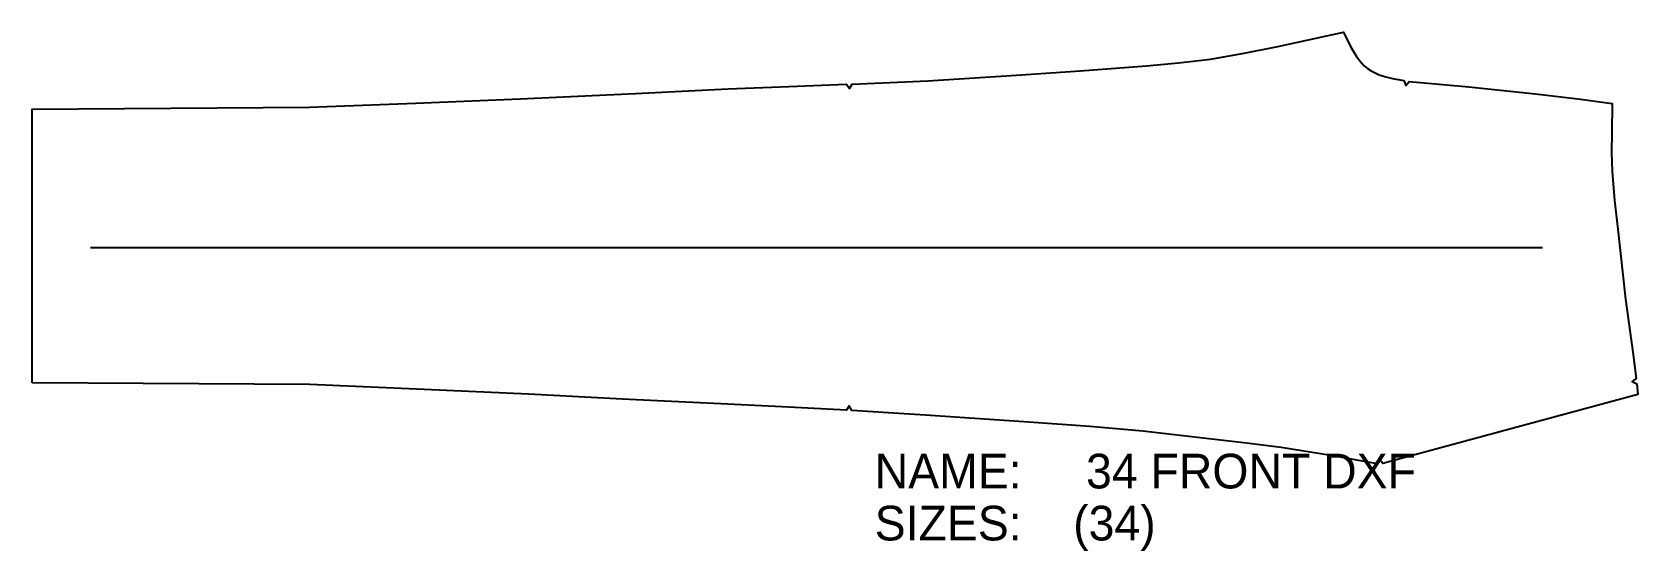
# Model space of a CAD drawing. Header units: inches. Extents: x 0 to 46.3, y 0.5 to 15.5.
import ezdxf
from ezdxf.enums import TextEntityAlignment as Align

# ---------------------------------------------------------------- set-up
doc = ezdxf.new("R2010")
doc.units = ezdxf.units.IN

msp = doc.modelspace()

# ---------------------------------------------------------------- linework, layer by layer
at = {"layer": 'T001L001'}
for points in [[(0.002, 5.349), (0, 13.236), (8, 13.29), (11.049, 13.406), (14.067, 13.536), (17.396, 13.691), (20.061, 13.82), (21.81, 13.891), (23.48, 13.954), (23.563, 13.832), (23.636, 13.96), (25.823, 14.054), (28.379, 14.211), (30.21, 14.338), (32.126, 14.489), (33.049, 14.571), (33.968, 14.678), (34.941, 14.848), (35.909, 15.045), (37.805, 15.457), (38.005, 15.042), (38.18, 14.751), (38.281, 14.615), (38.393, 14.489), (38.492, 14.407), (38.6, 14.337), (38.831, 14.223), (39.023, 14.165), (39.218, 14.119), (39.538, 14.059), (39.598, 13.921), (39.693, 14.037), (40.668, 13.945), (41.417, 13.877), (42.144, 13.805), (43.333, 13.675), (44.634, 13.519), (45.548, 13.397), (45.533, 12.549), (45.531, 11.992), (45.545, 11.435), (45.617, 10.606), (45.709, 9.779), (45.933, 7.753), (46.14, 6.233), (46.238, 5.472), (46.124, 5.38), (46.256, 5.317), (46.288, 5.013), (38.937, 3.02), (38.854, 3.124), (38.781, 3.013), (37.433, 3.25), (36.003, 3.483), (35.007, 3.609), (34.009, 3.723), (32.022, 3.954), (30.486, 4.088), (28.727, 4.209), (25.893, 4.402), (23.628, 4.547), (23.557, 4.677), (23.472, 4.556), (21.803, 4.64), (20.055, 4.727), (17.023, 4.876), (14.312, 5.015), (11.304, 5.153), (8.002, 5.295), (0.002, 5.349)], [(1.681, 9.244), (43.535, 9.244)]]:
    msp.add_lwpolyline(points, dxfattribs=at)

# ---------------------------------------------------------------- texts
at = {"layer": 'ABC'}
for s, p in [('NAME:     34 FRONT DXF', (24.288, 2)), ('SIZES:    (34)', (24.288, 0.5))]:
    msp.add_text(s, height=1, dxfattribs=at).set_placement(p, align=Align.BOTTOM_LEFT)

doc.saveas('drawing.dxf')
